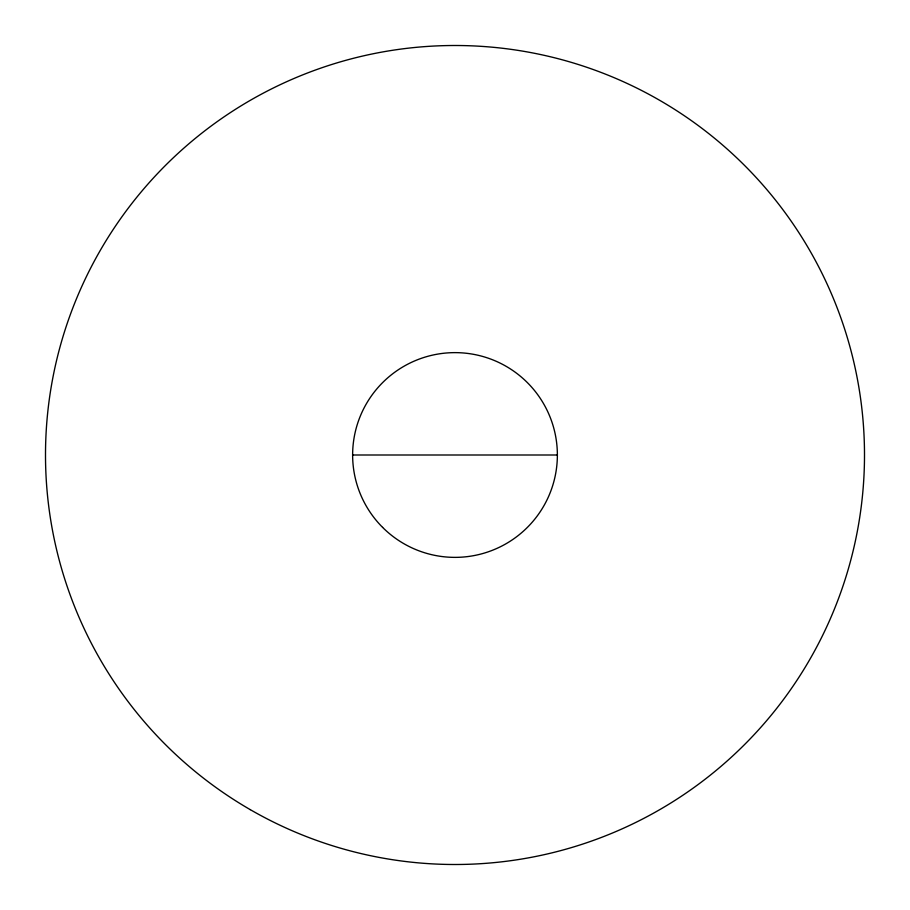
<?xml version="1.0" encoding="UTF-8"?>
<svg xmlns="http://www.w3.org/2000/svg" width="910" height="910" viewBox="0 0 910 910"><rect width="100%" height="100%" fill="white"/><g stroke="black" fill="none" stroke-linecap="round" stroke-linejoin="round"><path stroke-width="1.36" d="M352.625 455L556.67 455M382.61 527.39A102.375 102.375 0 0 0 553.883 481.492A102.375 102.375 0 0 0 428.508 356.117A102.375 102.375 0 0 0 382.61 527.39M250.25 809.638A409.5 409.5 0 0 0 864.5 455A409.5 409.5 0 0 0 250.25 100.362A409.5 409.5 0 0 0 250.25 809.638"/></g></svg>
